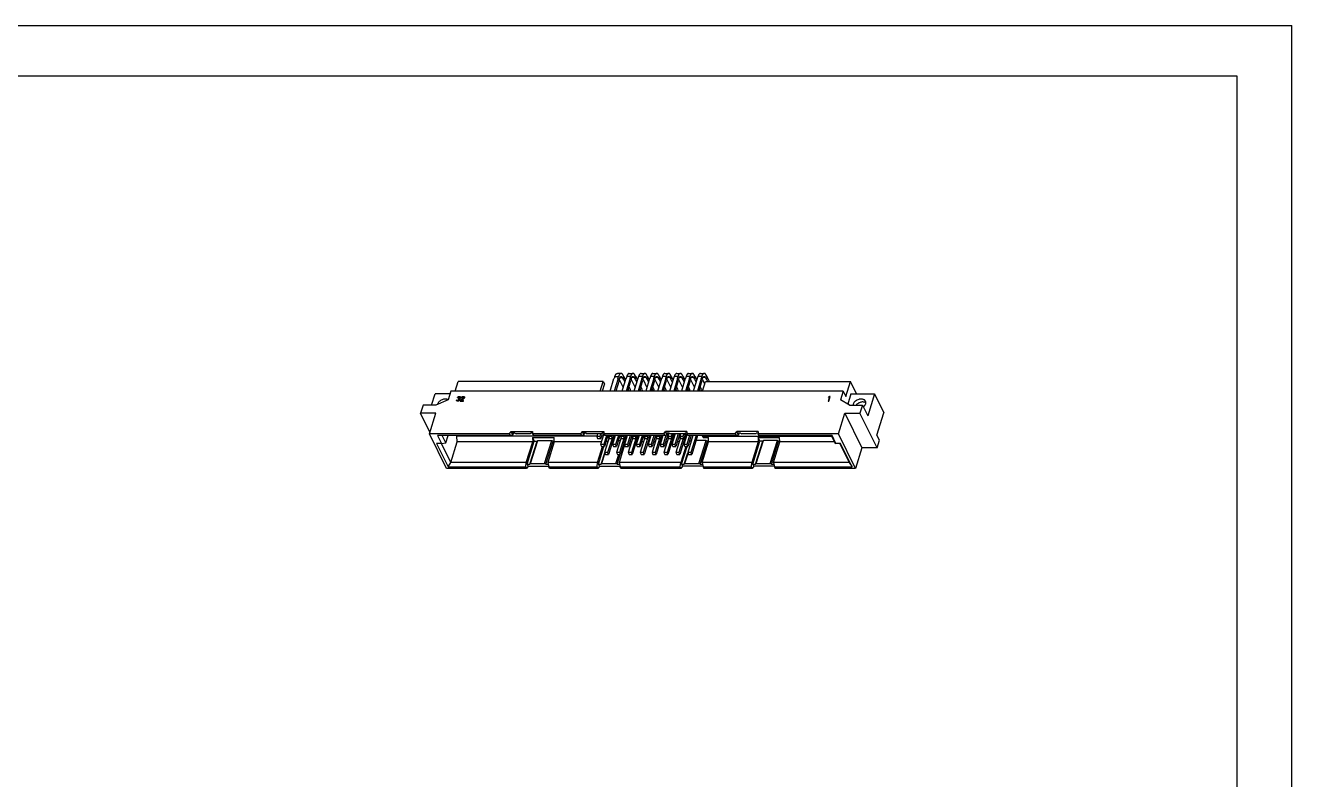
# Model space of a CAD drawing. Extents: x 0 to 420, y 0 to 297.
# Drawn here: x 170.5 to 420, y 148.5 to 297 of the extents above; entities that cross this region are included whole.
import ezdxf

# ---------------------------------------------------------------- set-up
doc = ezdxf.new("R2010")
doc.units = 0
doc.header["$LTSCALE"] = 23.1
doc.layers.get('0').update_dxf_attribs({"linetype": 'CONTINUOUS'})

msp = doc.modelspace()

# ---------------------------------------------------------------- linework, layer by layer
at = {"color": 7, "linetype": 'CONTINUOUS'}
for p, q in [((0, 297), (420, 297)), ((420, 0), (420, 297)), ((17.78, 287.08), (409.21, 287.08)), ((409.21, 287.08), (409.21, 9.23)), ((285.71, 224.97), (286.48, 227.45)), ((286.53, 227.45), (286.48, 227.45)), ((286.66, 227.87), (286.53, 227.45)), ((287.31, 227.45), (286.54, 224.97)), ((286.66, 227.87), (287.39, 227.87)), ((287.49, 227.08), (286.84, 224.97)), ((287.88, 228.48), (287.15, 228.48)), ((287.26, 227.45), (287.39, 227.87)), ((287.31, 227.45), (287.26, 227.45)), ((287.31, 227.45), (287.49, 227.08)), ((287.58, 227.5), (287.46, 227.13)), ((287.52, 227.33), (287.55, 227.33)), ((287.52, 227.3), (288.29, 225.73)), ((287.55, 227.33), (287.53, 227.36)), ((287.64, 227.66), (288.12, 227.66)), ((288.82, 227.45), (288.05, 224.97)), ((288.12, 227.66), (288.29, 227.33)), ((288.43, 227.8), (288.27, 228.13)), ((288.29, 227.33), (288.43, 227.8)), ((288.29, 227.33), (288.34, 227.33)), ((288.34, 227.33), (288.48, 227.8)), ((288.34, 227.33), (288.61, 226.77)), ((288.48, 227.8), (288.43, 227.8)), ((288.75, 227.24), (288.48, 227.8)), ((288.87, 227.45), (288.82, 227.45)), ((289, 227.87), (288.87, 227.45)), ((289.65, 227.45), (288.88, 224.97)), ((289.73, 227.87), (289, 227.87)), ((289.18, 224.97), (289.83, 227.08)), ((289.48, 228.48), (290.22, 228.48)), ((289.73, 227.87), (289.6, 227.45)), ((289.65, 227.45), (289.6, 227.45)), ((289.83, 227.08), (289.65, 227.45)), ((289.8, 227.13), (289.92, 227.5)), ((289.89, 227.33), (289.86, 227.33)), ((289.86, 227.3), (290.63, 225.73)), ((289.87, 227.36), (289.89, 227.33)), ((290.46, 227.66), (289.98, 227.66)), ((291.16, 227.45), (290.39, 224.97)), ((290.46, 227.66), (290.63, 227.33)), ((290.77, 227.8), (290.61, 228.13)), ((290.77, 227.8), (290.63, 227.33)), ((290.67, 227.33), (290.63, 227.33)), ((290.82, 227.8), (290.67, 227.33)), ((290.67, 227.33), (290.95, 226.77)), ((290.82, 227.8), (290.77, 227.8)), ((291.09, 227.24), (290.82, 227.8)), ((291.21, 227.45), (291.16, 227.45)), ((291.34, 227.87), (291.21, 227.45)), ((291.99, 227.45), (291.22, 224.97)), ((292.07, 227.87), (291.34, 227.87)), ((291.52, 224.97), (292.17, 227.08)), ((291.82, 228.48), (292.56, 228.48)), ((292.07, 227.87), (291.94, 227.45)), ((291.99, 227.45), (291.94, 227.45)), ((292.17, 227.08), (291.99, 227.45)), ((292.14, 227.13), (292.26, 227.5)), ((292.23, 227.33), (292.2, 227.33)), ((292.2, 227.3), (292.97, 225.73)), ((292.21, 227.36), (292.23, 227.33)), ((292.8, 227.66), (292.32, 227.66)), ((293.5, 227.45), (292.73, 224.97)), ((292.8, 227.66), (292.97, 227.33)), ((293.11, 227.8), (292.95, 228.13)), ((293.11, 227.8), (292.97, 227.33)), ((293.01, 227.33), (292.97, 227.33)), ((293.16, 227.8), (293.01, 227.33)), ((293.01, 227.33), (293.29, 226.77)), ((293.16, 227.8), (293.11, 227.8)), ((293.43, 227.24), (293.16, 227.8)), ((293.55, 227.45), (293.5, 227.45)), ((293.68, 227.87), (293.55, 227.45)), ((294.33, 227.45), (293.56, 224.97)), ((294.41, 227.87), (293.68, 227.87)), ((293.86, 224.97), (294.51, 227.08)), ((294.16, 228.48), (294.9, 228.48)), ((294.41, 227.87), (294.28, 227.45)), ((294.33, 227.45), (294.28, 227.45)), ((294.51, 227.08), (294.33, 227.45)), ((294.48, 227.13), (294.6, 227.5)), ((294.57, 227.33), (294.54, 227.33)), ((294.54, 227.3), (295.31, 225.73)), ((294.55, 227.36), (294.57, 227.33)), ((295.14, 227.66), (294.66, 227.66)), ((295.84, 227.45), (295.07, 224.97)), ((295.14, 227.66), (295.31, 227.33)), ((295.45, 227.8), (295.29, 228.13)), ((295.45, 227.8), (295.31, 227.33)), ((295.35, 227.33), (295.31, 227.33)), ((295.5, 227.8), (295.35, 227.33)), ((295.35, 227.33), (295.63, 226.77)), ((295.5, 227.8), (295.45, 227.8)), ((295.77, 227.24), (295.5, 227.8)), ((295.88, 227.45), (295.84, 227.45)), ((296.02, 227.87), (295.88, 227.45)), ((296.67, 227.45), (295.9, 224.97)), ((296.75, 227.87), (296.02, 227.87)), ((296.2, 224.97), (296.85, 227.08)), ((296.5, 228.48), (297.24, 228.48)), ((296.75, 227.87), (296.62, 227.45)), ((296.67, 227.45), (296.62, 227.45)), ((296.85, 227.08), (296.67, 227.45)), ((296.82, 227.13), (296.94, 227.5)), ((296.87, 227.3), (297.65, 225.73)), ((296.91, 227.33), (296.88, 227.33)), ((296.89, 227.36), (296.91, 227.33)), ((297.48, 227.66), (297, 227.66)), ((298.18, 227.45), (297.41, 224.97)), ((297.48, 227.66), (297.65, 227.33)), ((297.79, 227.8), (297.63, 228.13)), ((297.79, 227.8), (297.65, 227.33)), ((297.69, 227.33), (297.65, 227.33)), ((297.84, 227.8), (297.69, 227.33)), ((297.69, 227.33), (297.97, 226.77)), ((297.84, 227.8), (297.79, 227.8)), ((298.11, 227.24), (297.84, 227.8)), ((298.22, 227.45), (298.18, 227.45)), ((298.35, 227.87), (298.22, 227.45)), ((299.01, 227.45), (298.24, 224.97)), ((299.09, 227.87), (298.35, 227.87)), ((298.54, 224.97), (299.19, 227.08)), ((298.84, 228.48), (299.58, 228.48)), ((299.09, 227.87), (298.96, 227.45)), ((299.01, 227.45), (298.96, 227.45)), ((299.19, 227.08), (299.01, 227.45)), ((299.16, 227.13), (299.27, 227.5)), ((299.21, 227.3), (299.99, 225.73)), ((299.25, 227.33), (299.22, 227.33)), ((299.23, 227.36), (299.25, 227.33)), ((299.82, 227.66), (299.34, 227.66)), ((300.52, 227.45), (299.75, 224.97)), ((299.82, 227.66), (299.99, 227.33)), ((300.13, 227.8), (299.97, 228.13)), ((300.13, 227.8), (299.99, 227.33)), ((300.03, 227.33), (299.99, 227.33)), ((300.18, 227.8), (300.03, 227.33)), ((300.03, 227.33), (300.31, 226.77)), ((300.18, 227.8), (300.13, 227.8)), ((300.45, 227.24), (300.18, 227.8)), ((300.56, 227.45), (300.52, 227.45)), ((300.69, 227.87), (300.56, 227.45)), ((301.35, 227.45), (300.58, 224.97)), ((301.43, 227.87), (300.69, 227.87)), ((300.88, 224.97), (301.53, 227.08)), ((301.18, 228.48), (301.92, 228.48)), ((301.43, 227.87), (301.3, 227.45)), ((301.35, 227.45), (301.3, 227.45)), ((301.53, 227.08), (301.35, 227.45)), ((301.5, 227.13), (301.61, 227.5)), ((301.55, 227.3), (302.33, 225.73)), ((301.59, 227.33), (301.56, 227.33)), ((301.57, 227.36), (301.59, 227.33)), ((302.16, 227.66), (301.68, 227.66)), ((302.86, 227.45), (302.09, 224.97)), ((302.16, 227.66), (302.33, 227.33)), ((302.47, 227.8), (302.31, 228.13)), ((302.47, 227.8), (302.33, 227.33)), ((302.37, 227.33), (302.33, 227.33)), ((302.52, 227.8), (302.37, 227.33)), ((302.37, 227.33), (302.65, 226.77)), ((302.52, 227.8), (302.47, 227.8)), ((302.79, 227.24), (302.52, 227.8)), ((302.9, 227.45), (302.86, 227.45)), ((303.03, 227.87), (302.9, 227.45)), ((303.69, 227.45), (302.92, 224.97)), ((303.77, 227.87), (303.03, 227.87)), ((303.22, 224.97), (303.87, 227.08)), ((303.52, 228.48), (304.26, 228.48)), ((303.77, 227.87), (303.64, 227.45)), ((303.69, 227.45), (303.64, 227.45)), ((303.87, 227.08), (303.69, 227.45)), ((303.84, 227.13), (303.95, 227.5)), ((303.89, 227.3), (304.34, 226.4)), ((303.93, 227.33), (303.9, 227.33)), ((303.91, 227.36), (303.93, 227.33)), ((304.5, 227.66), (304.02, 227.66)), ((304.5, 227.66), (304.67, 227.33)), ((304.81, 227.8), (304.65, 228.13)), ((304.81, 227.8), (304.67, 227.33)), ((304.71, 227.33), (304.67, 227.33)), ((304.86, 227.8), (304.71, 227.33)), ((304.71, 227.33), (304.93, 226.89)), ((304.86, 227.8), (304.81, 227.8)), ((305.3, 226.89), (304.86, 227.8)), ((254.36, 224.97), (253.83, 223.26)), ((331.63, 224.97), (254.36, 224.97)), ((255.2, 224.97), (255.79, 226.89)), ((284.37, 226.89), (255.79, 226.89)), ((283.78, 224.97), (284.37, 226.89)), ((284.6, 226.42), (284.15, 224.97)), ((284.37, 226.89), (284.6, 226.42)), ((289.3, 225.36), (289.49, 224.97)), ((289.74, 225.23), (289.45, 225.83)), ((289.65, 224.97), (289.74, 225.23)), ((289.75, 224.97), (289.69, 225.09)), ((291.64, 225.36), (291.83, 224.97)), ((292.08, 225.23), (291.79, 225.83)), ((291.99, 224.97), (292.08, 225.23)), ((292.09, 224.97), (292.03, 225.09)), ((293.98, 225.36), (294.17, 224.97)), ((294.42, 225.23), (294.13, 225.83)), ((294.33, 224.97), (294.42, 225.23)), ((294.43, 224.97), (294.37, 225.09)), ((296.32, 225.36), (296.51, 224.97)), ((296.76, 225.23), (296.46, 225.83)), ((296.67, 224.97), (296.76, 225.23)), ((296.77, 224.97), (296.71, 225.09)), ((298.66, 225.36), (298.85, 224.97)), ((299.1, 225.23), (298.8, 225.83)), ((299.01, 224.97), (299.1, 225.23)), ((299.11, 224.97), (299.05, 225.09)), ((301, 225.36), (301.19, 224.97)), ((301.43, 225.23), (301.14, 225.83)), ((301.35, 224.97), (301.43, 225.23)), ((301.45, 224.97), (301.39, 225.09)), ((303.34, 225.36), (303.53, 224.97)), ((303.77, 225.23), (303.48, 225.83)), ((303.69, 224.97), (303.77, 225.23)), ((303.79, 224.97), (303.73, 225.09)), ((303.9, 224.97), (304.49, 226.89)), ((304.49, 226.89), (333.07, 226.89)), ((331.63, 224.97), (331.11, 223.26)), ((331.63, 224.97), (332.15, 223.91)), ((332.15, 223.91), (333.07, 226.89)), ((334.27, 224.44), (333.07, 226.89)), ((248.86, 222.23), (248.37, 220.66)), ((251.39, 222.23), (248.86, 222.23)), ((250.53, 222.23), (251.22, 224.44)), ((254.19, 224.44), (251.22, 224.44)), ((253.83, 223.26), (251.39, 222.23)), ((255.52, 223.15), (255.47, 223.24)), ((255.63, 223.24), (255.47, 223.24)), ((255.67, 223.15), (255.52, 223.15)), ((255.62, 223.71), (255.78, 223.71)), ((255.63, 223.24), (255.64, 223.19)), ((255.64, 223.19), (255.69, 223.1)), ((255.76, 223.13), (255.81, 223.04)), ((255.82, 223.55), (255.78, 223.43)), ((255.78, 223.43), (255.85, 223.43)), ((255.82, 223.55), (255.87, 223.46)), ((255.88, 223.55), (255.82, 223.55)), ((255.87, 223.46), (255.86, 223.43)), ((255.92, 223.46), (255.87, 223.46)), ((255.88, 223.55), (255.92, 223.46)), ((256.02, 223.28), (255.97, 223.37)), ((255.98, 223.28), (256.02, 223.19)), ((256, 223.96), (256.05, 223.86)), ((256.07, 223.49), (256.11, 223.4)), ((256.13, 223.67), (256.08, 223.76)), ((256.09, 223.69), (256.13, 223.59)), ((256.22, 223.13), (256.18, 223.01)), ((256.18, 223.01), (256.81, 223.01)), ((256.22, 223.13), (256.79, 223.59)), ((256.22, 223.13), (256.26, 223.04)), ((256.26, 223.04), (256.25, 223.01)), ((256.84, 223.5), (256.26, 223.04)), ((256.39, 223.69), (256.55, 223.69)), ((256.9, 223.52), (256.43, 223.14)), ((256.43, 223.14), (256.47, 223.05)), ((256.85, 223.14), (256.43, 223.14)), ((256.82, 223.05), (256.47, 223.05)), ((256.78, 223.96), (256.82, 223.86)), ((256.79, 223.59), (256.84, 223.5)), ((256.81, 223.01), (256.85, 223.14)), ((256.9, 223.67), (256.85, 223.77)), ((256.86, 223.69), (256.91, 223.59)), ((328.9, 223.81), (328.65, 223.01)), ((328.65, 223.01), (328.81, 223.01)), ((328.76, 223.85), (328.71, 223.71)), ((328.9, 223.81), (328.71, 223.71)), ((328.94, 223.71), (328.73, 223.01)), ((328.76, 223.85), (328.94, 223.95)), ((328.76, 223.85), (328.8, 223.76)), ((328.99, 223.85), (328.8, 223.76)), ((328.8, 223.76), (328.8, 223.75)), ((328.81, 223.01), (329.1, 223.95)), ((328.9, 223.81), (328.94, 223.71)), ((329.1, 223.95), (328.94, 223.95)), ((328.94, 223.95), (328.99, 223.85)), ((329.07, 223.85), (328.99, 223.85)), ((332.9, 222.23), (331.11, 223.26)), ((333.15, 224.44), (332.53, 222.44)), ((332.9, 222.23), (335.44, 222.23)), ((333.15, 224.44), (337.8, 224.44)), ((335.44, 222.23), (334.95, 220.66)), ((335.44, 222.23), (336.47, 220.13)), ((337.8, 224.44), (336.47, 220.13)), ((337.8, 224.44), (339.63, 220.71)), ((250.21, 216.92), (248.37, 220.66)), ((251.37, 220.66), (248.37, 220.66)), ((250.11, 216.59), (251.37, 220.66)), ((330.7, 216.59), (331.96, 220.66)), ((331.96, 220.66), (334.95, 220.66)), ((331.96, 220.66), (335.31, 213.82)), ((338.31, 213.82), (334.95, 220.66)), ((338.27, 216.32), (339.63, 220.71)), ((253.46, 209.75), (250.11, 216.59)), ((265.91, 216.59), (250.11, 216.59)), ((251.54, 214.69), (253.8, 210.09)), ((252.47, 214.69), (251.54, 214.69)), ((251.7, 216.24), (252.47, 214.69)), ((266.08, 216.24), (251.7, 216.24)), ((252.47, 214.69), (253.35, 214.79)), ((254.32, 210.93), (252.47, 214.69)), ((253.35, 214.79), (252.63, 216.24)), ((253.35, 214.79), (253.8, 216.24)), ((254.32, 210.93), (255.58, 215.01)), ((255.52, 216.13), (255.56, 216.24)), ((255.58, 215.01), (255.52, 216.13)), ((283.09, 216.13), (255.52, 216.13)), ((270.47, 215.01), (255.58, 215.01)), ((265.91, 216.59), (266.21, 217.06)), ((266.08, 216.24), (265.91, 216.59)), ((266.56, 216.34), (266.08, 216.24)), ((266.56, 216.34), (266.21, 217.06)), ((266.21, 217.06), (270.44, 217.06)), ((266.94, 216.68), (266.39, 216.68)), ((266.56, 216.34), (266.66, 216.68)), ((266.94, 216.68), (267.19, 216.56)), ((269.95, 216.56), (267.19, 216.56)), ((269.21, 210.93), (270.47, 215.01)), ((269.38, 210.59), (270.78, 215.13)), ((269.93, 210.59), (271.33, 215.13)), ((269.95, 216.56), (270.07, 216.68)), ((270.05, 210.71), (271.46, 215.26)), ((270.44, 216.68), (270.07, 216.68)), ((270.43, 215.85), (270.47, 215.01)), ((270.43, 215.85), (270.78, 215.13)), ((270.43, 215.85), (274.67, 215.85)), ((270.44, 217.06), (270.44, 216.59)), ((270.44, 216.59), (270.61, 216.24)), ((279.95, 216.59), (270.44, 216.59)), ((280.12, 216.24), (270.61, 216.24)), ((270.78, 215.13), (271.33, 215.13)), ((271.33, 215.13), (271.46, 215.26)), ((271.46, 215.26), (274.22, 215.26)), ((272.82, 210.71), (274.22, 215.26)), ((273.06, 210.59), (274.47, 215.13)), ((274.71, 215.01), (273.45, 210.93)), ((274.22, 215.26), (274.47, 215.13)), ((274.47, 215.13), (274.7, 215.13)), ((274.71, 215.01), (274.67, 215.85)), ((284.01, 215.01), (274.71, 215.01)), ((279.95, 216.59), (280.24, 217.06)), ((280.12, 216.24), (279.95, 216.59)), ((280.59, 216.34), (280.12, 216.24)), ((280.59, 216.34), (280.24, 217.06)), ((280.24, 217.06), (284.48, 217.06)), ((280.98, 216.68), (280.43, 216.68)), ((280.59, 216.34), (280.7, 216.68)), ((280.98, 216.68), (281.22, 216.56)), ((283.99, 216.56), (281.22, 216.56)), ((283.23, 216.56), (283.07, 216.07)), ((283.07, 216.07), (283.26, 215.69)), ((283.68, 216.07), (283.07, 216.07)), ((283.26, 215.69), (283.86, 215.69)), ((283.83, 216.56), (283.68, 216.07)), ((283.86, 215.69), (283.68, 216.07)), ((284.49, 216.57), (283.85, 214.49)), ((284.17, 216.68), (283.86, 215.69)), ((283.99, 216.56), (284.11, 216.68)), ((284.36, 216.13), (284, 216.13)), ((284.48, 216.68), (284.11, 216.68)), ((285, 216.24), (284.46, 214.49)), ((284.48, 217.06), (284.48, 216.59)), ((284.48, 216.59), (284.65, 216.24)), ((296.33, 216.59), (284.48, 216.59)), ((285.53, 215.84), (284.62, 212.91)), ((285.3, 216.24), (284.64, 214.12)), ((296.49, 216.24), (284.65, 216.24)), ((284.95, 215.13), (285.31, 215.13)), ((285.18, 215.85), (285.52, 215.85)), ((286.09, 215.69), (285.23, 212.91)), ((285.38, 216.13), (285.26, 216.13)), ((285.52, 215.85), (285.32, 216.24)), ((285.47, 216.24), (285.41, 216.07)), ((286.56, 216.24), (285.41, 212.54)), ((285.41, 216.07), (285.6, 215.69)), ((286.02, 216.07), (285.41, 216.07)), ((285.6, 215.69), (286.2, 215.69)), ((286.08, 216.24), (286.02, 216.07)), ((286.2, 215.69), (286.02, 216.07)), ((286.73, 216.24), (286.19, 214.49)), ((286.37, 216.24), (286.2, 215.69)), ((286.26, 215.26), (286.43, 215.26)), ((287.34, 216.24), (286.8, 214.49)), ((287.87, 215.84), (286.96, 212.91)), ((287.64, 216.24), (286.98, 214.12)), ((287.33, 215.26), (287.69, 215.26)), ((288.43, 215.69), (287.57, 212.91)), ((287.81, 216.24), (287.75, 216.07)), ((288.9, 216.24), (287.75, 212.54)), ((287.75, 216.07), (287.94, 215.69)), ((288.36, 216.07), (287.75, 216.07)), ((287.94, 215.69), (288.54, 215.69)), ((288.42, 216.24), (288.36, 216.07)), ((288.54, 215.69), (288.36, 216.07)), ((289.07, 216.24), (288.53, 214.49)), ((288.71, 216.24), (288.54, 215.69)), ((288.56, 215.13), (288.73, 215.13)), ((288.74, 215.16), (288.71, 215.64)), ((288.78, 215.85), (288.95, 215.85)), ((289.68, 216.24), (289.14, 214.49)), ((290.21, 215.84), (289.3, 212.91)), ((289.98, 216.24), (289.32, 214.12)), ((289.95, 215.01), (289.59, 215.01)), ((289.85, 215.85), (290.2, 215.85)), ((290.77, 215.69), (289.91, 212.91)), ((290.15, 216.24), (290.09, 216.07)), ((291.24, 216.24), (290.09, 212.54)), ((290.7, 216.07), (290.09, 216.07)), ((290.09, 216.07), (290.28, 215.69)), ((290.28, 215.69), (290.88, 215.69)), ((290.75, 216.24), (290.7, 216.07)), ((290.88, 215.69), (290.7, 216.07)), ((291.03, 215.01), (290.86, 215.01)), ((291.41, 216.24), (290.87, 214.49)), ((291.05, 216.24), (290.88, 215.69)), ((291.12, 215.85), (291.29, 215.85)), ((292.02, 216.24), (291.48, 214.49)), ((292.55, 215.84), (291.64, 212.91)), ((292.32, 216.24), (291.66, 214.12)), ((292.29, 215.01), (291.93, 215.01)), ((292.19, 215.85), (292.54, 215.85)), ((293.11, 215.69), (292.25, 212.91)), ((292.49, 216.24), (292.43, 216.07)), ((293.58, 216.24), (292.43, 212.54)), ((293.04, 216.07), (292.43, 216.07)), ((292.43, 216.07), (292.61, 215.69)), ((292.61, 215.69), (293.22, 215.69)), ((293.09, 216.24), (293.04, 216.07)), ((293.22, 215.69), (293.04, 216.07)), ((293.37, 215.01), (293.2, 215.01)), ((293.75, 216.24), (293.21, 214.49)), ((293.39, 216.24), (293.22, 215.69)), ((293.46, 215.85), (293.63, 215.85)), ((294.36, 216.24), (293.81, 214.49)), ((294.89, 215.84), (293.98, 212.91)), ((294.66, 216.24), (294, 214.12)), ((294.63, 215.01), (294.27, 215.01)), ((294.53, 215.85), (294.88, 215.85)), ((295.45, 215.69), (294.59, 212.91)), ((294.83, 216.24), (294.77, 216.07)), ((295.92, 216.24), (294.77, 212.54)), ((295.38, 216.07), (294.77, 216.07)), ((294.77, 216.07), (294.95, 215.69)), ((294.95, 215.69), (295.56, 215.69)), ((295.43, 216.24), (295.38, 216.07)), ((295.56, 215.69), (295.38, 216.07)), ((295.71, 215.01), (295.54, 215.01)), ((296.09, 216.24), (295.55, 214.49)), ((295.73, 216.24), (295.56, 215.69)), ((295.8, 215.85), (295.97, 215.85)), ((296.71, 216.29), (296.15, 214.49)), ((297.22, 215.84), (296.32, 212.91)), ((296.33, 216.59), (296.62, 217.06)), ((296.33, 216.59), (296.49, 216.24)), ((297.13, 216.68), (296.34, 214.12)), ((296.97, 216.34), (296.49, 216.24)), ((296.97, 215.01), (296.61, 215.01)), ((300.86, 217.06), (296.62, 217.06)), ((296.97, 216.34), (296.62, 217.06)), ((297.35, 216.68), (296.8, 216.68)), ((296.87, 215.85), (297.22, 215.85)), ((297.79, 215.69), (296.93, 212.91)), ((297.08, 216.68), (296.97, 216.34)), ((297.3, 216.68), (297.11, 216.07)), ((298.31, 216.41), (297.11, 212.54)), ((297.72, 216.07), (297.11, 216.07)), ((297.11, 216.07), (297.29, 215.69)), ((297.29, 215.69), (297.9, 215.69)), ((297.35, 216.68), (297.6, 216.56)), ((300.36, 216.56), (297.6, 216.56)), ((297.87, 216.56), (297.72, 216.07)), ((297.9, 215.69), (297.72, 216.07)), ((298.05, 215.01), (297.87, 215.01)), ((298.53, 216.56), (297.89, 214.49)), ((298.17, 216.56), (297.9, 215.69)), ((298.14, 215.85), (298.31, 215.85)), ((298.31, 216.41), (298.24, 216.56)), ((299.13, 216.56), (298.49, 214.49)), ((299.56, 215.84), (298.66, 212.91)), ((299.43, 216.56), (298.68, 214.12)), ((299.31, 215.01), (298.95, 215.01)), ((299.21, 215.85), (299.56, 215.85)), ((300.13, 215.69), (299.27, 212.91)), ((299.6, 216.56), (299.45, 216.07)), ((300.65, 216.41), (299.45, 212.54)), ((300.06, 216.07), (299.45, 216.07)), ((299.45, 216.07), (299.63, 215.69)), ((299.63, 215.69), (300.24, 215.69)), ((300.21, 216.56), (300.06, 216.07)), ((300.24, 215.69), (300.06, 216.07)), ((300.38, 215.01), (300.21, 215.01)), ((300.87, 216.57), (300.23, 214.49)), ((300.55, 216.68), (300.24, 215.69)), ((300.36, 216.56), (300.49, 216.68)), ((300.47, 215.85), (300.65, 215.85)), ((300.86, 216.68), (300.49, 216.68)), ((300.65, 216.41), (300.54, 216.65)), ((301.38, 216.24), (300.83, 214.49)), ((300.86, 217.06), (300.86, 216.59)), ((310.36, 216.59), (300.86, 216.59)), ((301.03, 216.24), (300.86, 216.59)), ((302.03, 216.24), (301, 212.91)), ((301.67, 216.24), (301.02, 214.12)), ((310.53, 216.24), (301.03, 216.24)), ((301.69, 215.13), (301.33, 215.13)), ((302.64, 216.24), (301.61, 212.91)), ((302.94, 216.24), (301.79, 212.54)), ((304.63, 215.26), (302.63, 215.26)), ((303.23, 210.71), (304.63, 215.26)), ((303.48, 210.59), (304.88, 215.13)), ((304.03, 215.85), (303.84, 216.24)), ((303.86, 210.93), (305.12, 215.01)), ((304.05, 216.24), (304.02, 216.13)), ((304.02, 216.13), (329.32, 216.13)), ((304.03, 215.85), (304.02, 216.13)), ((304.03, 215.85), (305.08, 215.85)), ((304.63, 215.26), (304.88, 215.13)), ((305.11, 215.13), (304.88, 215.13)), ((305.12, 215.01), (305.08, 215.85)), ((314.92, 215.01), (305.12, 215.01)), ((310.36, 216.59), (310.66, 217.06)), ((310.36, 216.59), (310.53, 216.24)), ((311.01, 216.34), (310.53, 216.24)), ((314.89, 217.06), (310.66, 217.06)), ((311.01, 216.34), (310.66, 217.06)), ((311.39, 216.68), (310.84, 216.68)), ((311.11, 216.68), (311.01, 216.34)), ((311.39, 216.68), (311.64, 216.56)), ((314.4, 216.56), (311.64, 216.56)), ((314.92, 215.01), (313.66, 210.93)), ((313.83, 210.59), (315.23, 215.13)), ((314.38, 210.59), (315.78, 215.13)), ((314.4, 216.56), (314.52, 216.68)), ((314.5, 210.71), (315.91, 215.26)), ((314.89, 216.68), (314.52, 216.68)), ((314.88, 215.85), (319.12, 215.85)), ((315.23, 215.13), (314.88, 215.85)), ((314.88, 215.85), (314.92, 215.01)), ((314.89, 217.06), (314.9, 216.59)), ((330.7, 216.59), (314.9, 216.59)), ((315.06, 216.24), (314.9, 216.59)), ((329.44, 216.24), (315.06, 216.24)), ((315.78, 215.13), (315.23, 215.13)), ((315.78, 215.13), (315.91, 215.26)), ((318.67, 215.26), (315.91, 215.26)), ((317.27, 210.71), (318.67, 215.26)), ((317.51, 210.59), (318.92, 215.13)), ((317.9, 210.93), (319.16, 215.01)), ((318.67, 215.26), (318.92, 215.13)), ((319.15, 215.13), (318.92, 215.13)), ((319.16, 215.01), (319.12, 215.85)), ((329.87, 215.01), (319.16, 215.01)), ((329.26, 216.24), (329.98, 214.79)), ((330.2, 214.69), (329.44, 216.24)), ((329.98, 214.79), (330.2, 214.69)), ((331.12, 214.69), (330.2, 214.69)), ((334.06, 209.75), (330.7, 216.59)), ((330.95, 214.69), (332.79, 210.93)), ((333.38, 210.09), (331.12, 214.69)), ((338.77, 215.31), (338.27, 216.32)), ((338.31, 213.82), (338.77, 215.31)), ((283.25, 210.93), (284.23, 214.12)), ((283.41, 210.59), (284.5, 214.12)), ((283.85, 214.49), (284.03, 214.12)), ((284.46, 214.49), (283.85, 214.49)), ((283.97, 210.59), (284.66, 212.83)), ((284.03, 214.12), (284.64, 214.12)), ((284.09, 210.71), (284.71, 212.73)), ((284.64, 214.12), (284.46, 214.49)), ((284.62, 212.91), (284.81, 212.54)), ((285.23, 212.91), (284.62, 212.91)), ((284.81, 212.54), (285.41, 212.54)), ((285.41, 212.54), (285.23, 212.91)), ((286.19, 214.49), (286.37, 214.12)), ((286.8, 214.49), (286.19, 214.49)), ((286.37, 214.12), (286.98, 214.12)), ((286.98, 214.12), (286.8, 214.49)), ((286.85, 210.71), (287.42, 212.54)), ((286.96, 212.91), (287.15, 212.54)), ((287.57, 212.91), (286.96, 212.91)), ((287.1, 210.59), (287.7, 212.54)), ((287.15, 212.54), (287.75, 212.54)), ((288.56, 214.42), (287.48, 210.93)), ((287.75, 212.54), (287.57, 212.91)), ((288.53, 214.49), (288.71, 214.12)), ((289.14, 214.49), (288.53, 214.49)), ((288.71, 214.12), (289.32, 214.12)), ((289.32, 214.12), (289.14, 214.49)), ((289.91, 212.91), (289.3, 212.91)), ((289.3, 212.91), (289.49, 212.54)), ((289.49, 212.54), (290.09, 212.54)), ((290.09, 212.54), (289.91, 212.91)), ((291.48, 214.49), (290.87, 214.49)), ((290.87, 214.49), (291.05, 214.12)), ((291.05, 214.12), (291.66, 214.12)), ((291.66, 214.12), (291.48, 214.49)), ((292.25, 212.91), (291.64, 212.91)), ((291.64, 212.91), (291.82, 212.54)), ((291.82, 212.54), (292.43, 212.54)), ((292.43, 212.54), (292.25, 212.91)), ((293.81, 214.49), (293.21, 214.49)), ((293.21, 214.49), (293.39, 214.12)), ((293.39, 214.12), (294, 214.12)), ((294, 214.12), (293.81, 214.49)), ((294.59, 212.91), (293.98, 212.91)), ((293.98, 212.91), (294.16, 212.54)), ((294.16, 212.54), (294.77, 212.54)), ((294.77, 212.54), (294.59, 212.91)), ((296.15, 214.49), (295.55, 214.49)), ((295.55, 214.49), (295.73, 214.12)), ((295.73, 214.12), (296.34, 214.12)), ((296.34, 214.12), (296.15, 214.49)), ((296.93, 212.91), (296.32, 212.91)), ((296.32, 212.91), (296.5, 212.54)), ((296.5, 212.54), (297.11, 212.54)), ((297.11, 212.54), (296.93, 212.91)), ((298.49, 214.49), (297.89, 214.49)), ((297.89, 214.49), (298.07, 214.12)), ((298.07, 214.12), (298.68, 214.12)), ((298.68, 214.12), (298.49, 214.49)), ((299.27, 212.91), (298.66, 212.91)), ((298.66, 212.91), (298.84, 212.54)), ((298.84, 212.54), (299.45, 212.54)), ((299.45, 212.54), (299.27, 212.91)), ((300.61, 214.12), (299.62, 210.93)), ((299.79, 210.59), (300.88, 214.12)), ((300.83, 214.49), (300.23, 214.49)), ((300.23, 214.49), (300.41, 214.12)), ((300.34, 210.59), (301.04, 212.83)), ((300.41, 214.12), (301.02, 214.12)), ((300.47, 210.71), (301.09, 212.73)), ((301.02, 214.12), (300.83, 214.49)), ((301.61, 212.91), (301, 212.91)), ((301, 212.91), (301.18, 212.54)), ((301.18, 212.54), (301.79, 212.54)), ((301.79, 212.54), (301.61, 212.91)), ((335.31, 213.82), (334.06, 209.75)), ((338.31, 213.82), (335.31, 213.82)), ((269.27, 209.75), (253.46, 209.75)), ((253.8, 210.09), (254.32, 210.93)), ((253.8, 210.09), (269.1, 210.09)), ((269.21, 210.93), (254.32, 210.93)), ((269.1, 210.09), (269.21, 210.93)), ((269.1, 210.09), (269.27, 209.75)), ((269.21, 210.93), (269.56, 210.22)), ((269.56, 210.22), (269.27, 209.75)), ((269.38, 210.59), (269.93, 210.59)), ((269.56, 210.22), (273.6, 210.22)), ((270.05, 210.71), (269.93, 210.59)), ((270.05, 210.71), (272.82, 210.71)), ((273.06, 210.59), (272.82, 210.71)), ((273.06, 210.59), (273.52, 210.59)), ((273.45, 210.93), (273.63, 210.09)), ((283.25, 210.93), (273.45, 210.93)), ((273.8, 209.75), (273.63, 210.09)), ((273.63, 210.09), (283.14, 210.09)), ((283.3, 209.75), (273.8, 209.75)), ((283.14, 210.09), (283.25, 210.93)), ((283.14, 210.09), (283.3, 209.75)), ((283.25, 210.93), (283.6, 210.22)), ((283.6, 210.22), (283.3, 209.75)), ((283.41, 210.59), (283.97, 210.59)), ((283.6, 210.22), (287.64, 210.22)), ((284.09, 210.71), (283.97, 210.59)), ((284.09, 210.71), (286.85, 210.71)), ((287.1, 210.59), (286.85, 210.71)), ((287.1, 210.59), (287.56, 210.59)), ((299.62, 210.93), (287.48, 210.93)), ((287.48, 210.93), (287.67, 210.09)), ((287.67, 210.09), (299.51, 210.09)), ((287.84, 209.75), (287.67, 210.09)), ((299.68, 209.75), (287.84, 209.75)), ((299.51, 210.09), (299.62, 210.93)), ((299.68, 209.75), (299.51, 210.09)), ((299.62, 210.93), (299.97, 210.22)), ((299.97, 210.22), (299.68, 209.75)), ((299.79, 210.59), (300.34, 210.59)), ((304.02, 210.22), (299.97, 210.22)), ((300.47, 210.71), (300.34, 210.59)), ((300.47, 210.71), (303.23, 210.71)), ((303.48, 210.59), (303.23, 210.71)), ((303.48, 210.59), (303.94, 210.59)), ((313.66, 210.93), (303.86, 210.93)), ((303.86, 210.93), (304.05, 210.09)), ((304.05, 210.09), (313.55, 210.09)), ((304.05, 210.09), (304.21, 209.75)), ((313.72, 209.75), (304.21, 209.75)), ((313.55, 210.09), (313.66, 210.93)), ((313.72, 209.75), (313.55, 210.09)), ((313.66, 210.93), (314.01, 210.22)), ((314.01, 210.22), (313.72, 209.75)), ((313.83, 210.59), (314.38, 210.59)), ((318.05, 210.22), (314.01, 210.22)), ((314.5, 210.71), (314.38, 210.59)), ((314.5, 210.71), (317.27, 210.71)), ((317.51, 210.59), (317.27, 210.71)), ((317.51, 210.59), (317.97, 210.59)), ((332.79, 210.93), (317.9, 210.93)), ((317.9, 210.93), (318.08, 210.09)), ((318.08, 210.09), (333.38, 210.09)), ((318.08, 210.09), (318.25, 209.75)), ((334.06, 209.75), (318.25, 209.75)), ((332.79, 210.93), (333.38, 210.09))]:
    msp.add_line(p, q, dxfattribs=at)
msp.add_arc((252.67, 222.2), 0.922, 162.7763, 168.5709, dxfattribs=at)
for points, knots in [([(286.66, 227.87), (286.67, 227.92), (286.7, 228), (286.75, 228.12), (286.81, 228.23), (286.87, 228.32), (286.93, 228.39), (287, 228.44), (287.07, 228.47), (287.12, 228.48), (287.15, 228.48)], [0, 0, 0, 0, 0.172727, 0.331911, 0.476383, 0.605858, 0.72078, 0.822579, 0.91415, 1, 1, 1, 1]), ([(287.88, 228.48), (287.86, 228.48), (287.81, 228.47), (287.74, 228.44), (287.67, 228.39), (287.61, 228.32), (287.55, 228.23), (287.49, 228.12), (287.44, 228), (287.41, 227.92), (287.39, 227.87)], [0, 0, 0, 0, 0.08585, 0.177421, 0.27922, 0.394142, 0.523617, 0.668089, 0.827273, 1, 1, 1, 1]), ([(287.58, 227.5), (287.59, 227.55), (287.62, 227.63), (287.67, 227.72), (287.71, 227.78), (287.75, 227.82), (287.79, 227.85), (287.84, 227.87), (287.87, 227.88), (287.88, 227.88)], [0, 0, 0, 0, 0.331752, 0.476258, 0.605764, 0.720713, 0.822537, 0.914129, 1, 1, 1, 1]), ([(288.27, 228.13), (288.24, 228.18), (288.19, 228.27), (288.11, 228.37), (288.04, 228.43), (287.99, 228.46), (287.94, 228.47), (287.9, 228.48), (287.88, 228.48)], [0, 0, 0, 0, 0.315361, 0.581074, 0.697105, 0.803848, 0.903757, 1, 1, 1, 1]), ([(287.88, 227.88), (287.89, 227.88), (287.92, 227.88), (287.95, 227.86), (287.98, 227.85), (288.02, 227.81), (288.08, 227.75), (288.11, 227.69), (288.12, 227.66)], [0, 0, 0, 0, 0.096243, 0.196152, 0.302895, 0.418926, 0.684639, 1, 1, 1, 1]), ([(289.48, 228.48), (289.46, 228.48), (289.41, 228.47), (289.34, 228.44), (289.27, 228.39), (289.21, 228.32), (289.15, 228.23), (289.09, 228.12), (289.04, 228), (289.01, 227.92), (289, 227.87)], [0, 0, 0, 0, 0.085851, 0.177422, 0.279223, 0.394139, 0.523633, 0.668108, 0.827199, 1, 1, 1, 1]), ([(290.22, 228.48), (290.2, 228.48), (290.15, 228.47), (290.08, 228.44), (290.01, 228.39), (289.95, 228.32), (289.89, 228.23), (289.83, 228.12), (289.78, 228), (289.75, 227.92), (289.73, 227.87)], [0, 0, 0, 0, 0.085851, 0.177422, 0.279225, 0.394142, 0.523636, 0.668111, 0.827201, 1, 1, 1, 1]), ([(289.92, 227.5), (289.93, 227.55), (289.96, 227.63), (290.01, 227.72), (290.05, 227.78), (290.09, 227.82), (290.13, 227.85), (290.18, 227.87), (290.21, 227.88), (290.22, 227.88)], [0, 0, 0, 0, 0.331731, 0.476239, 0.605765, 0.720709, 0.822536, 0.914128, 1, 1, 1, 1]), ([(290.61, 228.13), (290.58, 228.18), (290.54, 228.25), (290.48, 228.34), (290.43, 228.39), (290.38, 228.43), (290.33, 228.46), (290.27, 228.47), (290.24, 228.48), (290.22, 228.48)], [0, 0, 0, 0, 0.315265, 0.454252, 0.581237, 0.697235, 0.803937, 0.903796, 1, 1, 1, 1]), ([(290.22, 227.88), (290.23, 227.88), (290.26, 227.88), (290.29, 227.86), (290.32, 227.85), (290.36, 227.81), (290.42, 227.75), (290.45, 227.69), (290.46, 227.66)], [0, 0, 0, 0, 0.096244, 0.196145, 0.302891, 0.418938, 0.684602, 1, 1, 1, 1]), ([(291.82, 228.48), (291.8, 228.48), (291.75, 228.47), (291.68, 228.44), (291.61, 228.39), (291.55, 228.32), (291.49, 228.23), (291.43, 228.12), (291.38, 228), (291.35, 227.92), (291.34, 227.87)], [0, 0, 0, 0, 0.085851, 0.177422, 0.279223, 0.394139, 0.523633, 0.668108, 0.827199, 1, 1, 1, 1]), ([(292.56, 228.48), (292.54, 228.48), (292.49, 228.47), (292.42, 228.44), (292.35, 228.39), (292.29, 228.32), (292.23, 228.23), (292.17, 228.12), (292.12, 228), (292.09, 227.92), (292.07, 227.87)], [0, 0, 0, 0, 0.085851, 0.177422, 0.279225, 0.394142, 0.523636, 0.668111, 0.827201, 1, 1, 1, 1]), ([(292.26, 227.5), (292.27, 227.55), (292.3, 227.63), (292.35, 227.72), (292.39, 227.78), (292.43, 227.82), (292.47, 227.85), (292.52, 227.87), (292.55, 227.88), (292.56, 227.88)], [0, 0, 0, 0, 0.331731, 0.476239, 0.605765, 0.720709, 0.822536, 0.914128, 1, 1, 1, 1]), ([(292.95, 228.13), (292.92, 228.18), (292.88, 228.25), (292.82, 228.34), (292.77, 228.39), (292.72, 228.43), (292.67, 228.46), (292.61, 228.47), (292.58, 228.48), (292.56, 228.48)], [0, 0, 0, 0, 0.315265, 0.454252, 0.581237, 0.697235, 0.803937, 0.903796, 1, 1, 1, 1]), ([(292.56, 227.88), (292.57, 227.88), (292.59, 227.88), (292.63, 227.86), (292.66, 227.85), (292.7, 227.81), (292.75, 227.75), (292.79, 227.69), (292.8, 227.66)], [0, 0, 0, 0, 0.096244, 0.196145, 0.302891, 0.418938, 0.684602, 1, 1, 1, 1]), ([(294.16, 228.48), (294.14, 228.48), (294.09, 228.47), (294.02, 228.44), (293.95, 228.39), (293.89, 228.32), (293.83, 228.23), (293.77, 228.12), (293.72, 228), (293.69, 227.92), (293.68, 227.87)], [0, 0, 0, 0, 0.085851, 0.177422, 0.279223, 0.394139, 0.523633, 0.668108, 0.827199, 1, 1, 1, 1]), ([(294.9, 228.48), (294.88, 228.48), (294.83, 228.47), (294.76, 228.44), (294.69, 228.39), (294.63, 228.32), (294.56, 228.23), (294.51, 228.12), (294.46, 228), (294.43, 227.92), (294.41, 227.87)], [0, 0, 0, 0, 0.085851, 0.177422, 0.279225, 0.394142, 0.523636, 0.668111, 0.827201, 1, 1, 1, 1]), ([(294.6, 227.5), (294.61, 227.55), (294.64, 227.63), (294.69, 227.72), (294.73, 227.78), (294.77, 227.82), (294.81, 227.85), (294.86, 227.87), (294.89, 227.88), (294.9, 227.88)], [0, 0, 0, 0, 0.331731, 0.476239, 0.605765, 0.720709, 0.822536, 0.914128, 1, 1, 1, 1]), ([(295.29, 228.13), (295.26, 228.18), (295.22, 228.25), (295.16, 228.34), (295.11, 228.39), (295.06, 228.43), (295.01, 228.46), (294.95, 228.47), (294.92, 228.48), (294.9, 228.48)], [0, 0, 0, 0, 0.315265, 0.454252, 0.581237, 0.697235, 0.803937, 0.903796, 1, 1, 1, 1]), ([(294.9, 227.88), (294.91, 227.88), (294.93, 227.88), (294.97, 227.86), (295, 227.85), (295.04, 227.81), (295.09, 227.75), (295.13, 227.69), (295.14, 227.66)], [0, 0, 0, 0, 0.096244, 0.196145, 0.302891, 0.418938, 0.684602, 1, 1, 1, 1]), ([(296.5, 228.48), (296.48, 228.48), (296.43, 228.47), (296.36, 228.44), (296.29, 228.39), (296.23, 228.32), (296.17, 228.23), (296.11, 228.12), (296.06, 228), (296.03, 227.92), (296.02, 227.87)], [0, 0, 0, 0, 0.085851, 0.177422, 0.279223, 0.394139, 0.523633, 0.668108, 0.827199, 1, 1, 1, 1]), ([(297.24, 228.48), (297.22, 228.48), (297.17, 228.47), (297.1, 228.44), (297.03, 228.39), (296.96, 228.32), (296.9, 228.23), (296.85, 228.12), (296.8, 228), (296.77, 227.92), (296.75, 227.87)], [0, 0, 0, 0, 0.085851, 0.177422, 0.279225, 0.394142, 0.523636, 0.668111, 0.827201, 1, 1, 1, 1]), ([(296.94, 227.5), (296.95, 227.55), (296.98, 227.63), (297.03, 227.72), (297.07, 227.78), (297.11, 227.82), (297.15, 227.85), (297.19, 227.87), (297.23, 227.88), (297.24, 227.88)], [0, 0, 0, 0, 0.331731, 0.476239, 0.605765, 0.720709, 0.822536, 0.914128, 1, 1, 1, 1]), ([(297.63, 228.13), (297.6, 228.18), (297.56, 228.25), (297.5, 228.34), (297.45, 228.39), (297.4, 228.43), (297.35, 228.46), (297.29, 228.47), (297.26, 228.48), (297.24, 228.48)], [0, 0, 0, 0, 0.315265, 0.454252, 0.581237, 0.697235, 0.803937, 0.903796, 1, 1, 1, 1]), ([(297.24, 227.88), (297.25, 227.88), (297.27, 227.88), (297.31, 227.86), (297.34, 227.85), (297.38, 227.81), (297.43, 227.75), (297.47, 227.69), (297.48, 227.66)], [0, 0, 0, 0, 0.096244, 0.196145, 0.302891, 0.418938, 0.684602, 1, 1, 1, 1]), ([(298.84, 228.48), (298.82, 228.48), (298.77, 228.47), (298.7, 228.44), (298.63, 228.39), (298.57, 228.32), (298.51, 228.23), (298.45, 228.12), (298.4, 228), (298.37, 227.92), (298.35, 227.87)], [0, 0, 0, 0, 0.085851, 0.177422, 0.279223, 0.394139, 0.523633, 0.668108, 0.827199, 1, 1, 1, 1]), ([(299.58, 228.48), (299.56, 228.48), (299.51, 228.47), (299.44, 228.44), (299.37, 228.39), (299.3, 228.32), (299.24, 228.23), (299.19, 228.12), (299.14, 228), (299.11, 227.92), (299.09, 227.87)], [0, 0, 0, 0, 0.085851, 0.177422, 0.279225, 0.394142, 0.523636, 0.668111, 0.827201, 1, 1, 1, 1]), ([(299.27, 227.5), (299.29, 227.55), (299.32, 227.63), (299.37, 227.72), (299.41, 227.78), (299.45, 227.82), (299.49, 227.85), (299.53, 227.87), (299.56, 227.88), (299.58, 227.88)], [0, 0, 0, 0, 0.331731, 0.476239, 0.605765, 0.720709, 0.822536, 0.914128, 1, 1, 1, 1]), ([(299.97, 228.13), (299.94, 228.18), (299.9, 228.25), (299.84, 228.34), (299.79, 228.39), (299.74, 228.43), (299.69, 228.46), (299.63, 228.47), (299.6, 228.48), (299.58, 228.48)], [0, 0, 0, 0, 0.315265, 0.454252, 0.581237, 0.697235, 0.803937, 0.903796, 1, 1, 1, 1]), ([(299.58, 227.88), (299.59, 227.88), (299.61, 227.88), (299.65, 227.86), (299.68, 227.85), (299.72, 227.81), (299.77, 227.75), (299.81, 227.69), (299.82, 227.66)], [0, 0, 0, 0, 0.096244, 0.196145, 0.302891, 0.418938, 0.684602, 1, 1, 1, 1]), ([(301.18, 228.48), (301.16, 228.48), (301.11, 228.47), (301.04, 228.44), (300.97, 228.39), (300.91, 228.32), (300.85, 228.23), (300.79, 228.12), (300.74, 228), (300.71, 227.92), (300.69, 227.87)], [0, 0, 0, 0, 0.085851, 0.177422, 0.279223, 0.394139, 0.523633, 0.668108, 0.827199, 1, 1, 1, 1]), ([(301.92, 228.48), (301.9, 228.48), (301.85, 228.47), (301.78, 228.44), (301.71, 228.39), (301.64, 228.32), (301.58, 228.23), (301.53, 228.12), (301.47, 228), (301.45, 227.92), (301.43, 227.87)], [0, 0, 0, 0, 0.085851, 0.177422, 0.279225, 0.394142, 0.523636, 0.668111, 0.827201, 1, 1, 1, 1]), ([(301.61, 227.5), (301.63, 227.55), (301.66, 227.63), (301.71, 227.72), (301.75, 227.78), (301.79, 227.82), (301.83, 227.85), (301.87, 227.87), (301.9, 227.88), (301.92, 227.88)], [0, 0, 0, 0, 0.331731, 0.476239, 0.605765, 0.720709, 0.822536, 0.914128, 1, 1, 1, 1]), ([(302.31, 228.13), (302.28, 228.18), (302.24, 228.25), (302.18, 228.34), (302.13, 228.39), (302.08, 228.43), (302.03, 228.46), (301.97, 228.47), (301.94, 228.48), (301.92, 228.48)], [0, 0, 0, 0, 0.315265, 0.454252, 0.581237, 0.697235, 0.803937, 0.903796, 1, 1, 1, 1]), ([(301.92, 227.88), (301.93, 227.88), (301.95, 227.88), (301.99, 227.86), (302.02, 227.85), (302.06, 227.81), (302.11, 227.75), (302.15, 227.69), (302.16, 227.66)], [0, 0, 0, 0, 0.096244, 0.196145, 0.302891, 0.418938, 0.684602, 1, 1, 1, 1]), ([(303.52, 228.48), (303.5, 228.48), (303.45, 228.47), (303.38, 228.44), (303.31, 228.39), (303.25, 228.32), (303.19, 228.23), (303.13, 228.12), (303.08, 228), (303.05, 227.92), (303.03, 227.87)], [0, 0, 0, 0, 0.085851, 0.177422, 0.279223, 0.394139, 0.523633, 0.668108, 0.827199, 1, 1, 1, 1]), ([(304.26, 228.48), (304.24, 228.48), (304.19, 228.47), (304.12, 228.44), (304.05, 228.39), (303.98, 228.32), (303.92, 228.23), (303.87, 228.12), (303.81, 228), (303.78, 227.92), (303.77, 227.87)], [0, 0, 0, 0, 0.085851, 0.177422, 0.279225, 0.394142, 0.523636, 0.668111, 0.827201, 1, 1, 1, 1]), ([(303.95, 227.5), (303.97, 227.55), (304, 227.63), (304.05, 227.72), (304.09, 227.78), (304.13, 227.82), (304.17, 227.85), (304.21, 227.87), (304.24, 227.88), (304.26, 227.88)], [0, 0, 0, 0, 0.331731, 0.476239, 0.605765, 0.720709, 0.822536, 0.914128, 1, 1, 1, 1]), ([(304.65, 228.13), (304.62, 228.18), (304.58, 228.25), (304.51, 228.34), (304.47, 228.39), (304.42, 228.43), (304.36, 228.46), (304.31, 228.47), (304.28, 228.48), (304.26, 228.48)], [0, 0, 0, 0, 0.315265, 0.454252, 0.581237, 0.697235, 0.803937, 0.903796, 1, 1, 1, 1]), ([(304.26, 227.88), (304.27, 227.88), (304.29, 227.88), (304.32, 227.86), (304.36, 227.85), (304.4, 227.81), (304.45, 227.75), (304.48, 227.69), (304.5, 227.66)], [0, 0, 0, 0, 0.096244, 0.196145, 0.302891, 0.418938, 0.684602, 1, 1, 1, 1]), ([(251.79, 222.48), (251.82, 222.57), (251.9, 222.75), (252.1, 223), (252.36, 223.21), (252.66, 223.36), (252.98, 223.46), (253.3, 223.49), (253.55, 223.45), (253.73, 223.39), (253.82, 223.34), (253.85, 223.32)], [0, 0, 0, 0, 0.116141, 0.2418, 0.374368, 0.509862, 0.643716, 0.771673, 0.890658, 0.946519, 1, 1, 1, 1]), ([(255.49, 223.11), (255.48, 223.13), (255.47, 223.16), (255.47, 223.21), (255.47, 223.23), (255.47, 223.24)], [0, 0, 0, 0, 0.488119, 0.740784, 1, 1, 1, 1]), ([(255.71, 223), (255.7, 223), (255.69, 223), (255.67, 223), (255.66, 223), (255.64, 223.01), (255.62, 223.01), (255.61, 223.02), (255.59, 223.02), (255.58, 223.03), (255.56, 223.04), (255.54, 223.05), (255.52, 223.06), (255.5, 223.09), (255.49, 223.1), (255.49, 223.11)], [0, 0, 0, 0, 0.071082, 0.141192, 0.210034, 0.277618, 0.343716, 0.408478, 0.472093, 0.53453, 0.595631, 0.655598, 0.77322, 0.887548, 1, 1, 1, 1]), ([(255.52, 223.15), (255.52, 223.14), (255.52, 223.13), (255.51, 223.1), (255.52, 223.08), (255.52, 223.07)], [0, 0, 0, 0, 0.255813, 0.508104, 1, 1, 1, 1]), ([(255.62, 223.71), (255.63, 223.72), (255.63, 223.73), (255.65, 223.76), (255.66, 223.78), (255.68, 223.8), (255.7, 223.82), (255.72, 223.84), (255.75, 223.86), (255.77, 223.88), (255.8, 223.9), (255.83, 223.91), (255.86, 223.93), (255.88, 223.94), (255.91, 223.95), (255.94, 223.95), (255.97, 223.96), (255.99, 223.96), (256, 223.96)], [0, 0, 0, 0, 0.055912, 0.113356, 0.172549, 0.233274, 0.295404, 0.3586, 0.422705, 0.487385, 0.552534, 0.617932, 0.683357, 0.748522, 0.813022, 0.876658, 0.939, 1, 1, 1, 1]), ([(255.64, 223.19), (255.65, 223.19), (255.65, 223.18), (255.66, 223.17), (255.67, 223.16), (255.69, 223.15), (255.7, 223.14), (255.73, 223.14), (255.75, 223.13), (255.76, 223.13)], [0, 0, 0, 0, 0.112026, 0.2249, 0.340382, 0.460942, 0.5879, 0.721058, 1, 1, 1, 1]), ([(255.81, 223.04), (255.79, 223.04), (255.77, 223.04), (255.75, 223.05), (255.73, 223.05), (255.72, 223.06), (255.71, 223.07), (255.7, 223.09), (255.69, 223.1), (255.69, 223.1)], [0, 0, 0, 0, 0.278942, 0.4121, 0.539058, 0.659618, 0.7751, 0.887974, 1, 1, 1, 1]), ([(256.14, 223.29), (256.13, 223.28), (256.13, 223.26), (256.11, 223.23), (256.1, 223.2), (256.07, 223.17), (256.03, 223.12), (255.99, 223.09), (255.95, 223.06), (255.92, 223.05), (255.88, 223.03), (255.85, 223.02), (255.81, 223.01), (255.78, 223), (255.75, 223), (255.72, 223), (255.71, 223)], [0, 0, 0, 0, 0.05496, 0.111232, 0.169197, 0.228848, 0.353114, 0.482714, 0.548631, 0.614804, 0.680926, 0.746624, 0.811613, 0.87555, 0.938442, 1, 1, 1, 1]), ([(256.05, 223.86), (256.04, 223.86), (256.03, 223.86), (256, 223.86), (255.98, 223.86), (255.96, 223.85), (255.94, 223.85), (255.91, 223.84), (255.88, 223.82), (255.85, 223.81), (255.83, 223.8), (255.81, 223.78), (255.79, 223.77), (255.76, 223.74), (255.74, 223.72), (255.73, 223.71)], [0, 0, 0, 0, 0.059567, 0.119998, 0.181539, 0.243945, 0.306972, 0.37053, 0.498428, 0.562428, 0.626296, 0.689865, 0.753077, 0.878, 1, 1, 1, 1]), ([(255.76, 223.13), (255.77, 223.13), (255.79, 223.14), (255.81, 223.14), (255.83, 223.15), (255.85, 223.15), (255.87, 223.16), (255.88, 223.17), (255.9, 223.18), (255.91, 223.19), (255.93, 223.2), (255.94, 223.21), (255.95, 223.23), (255.96, 223.24), (255.97, 223.26), (255.97, 223.27), (255.98, 223.28)], [0, 0, 0, 0, 0.124748, 0.189054, 0.254498, 0.320417, 0.386557, 0.452748, 0.518692, 0.583881, 0.648023, 0.710854, 0.771898, 0.831236, 0.888996, 1, 1, 1, 1]), ([(255.97, 223.82), (255.96, 223.82), (255.94, 223.82), (255.91, 223.81), (255.88, 223.8), (255.86, 223.79), (255.84, 223.78), (255.83, 223.77), (255.81, 223.75), (255.79, 223.73), (255.78, 223.72), (255.78, 223.71)], [0, 0, 0, 0, 0.122556, 0.249849, 0.379369, 0.509633, 0.574479, 0.638514, 0.763827, 0.884234, 1, 1, 1, 1]), ([(256.02, 223.19), (256.02, 223.18), (256.01, 223.17), (256, 223.15), (255.99, 223.13), (255.98, 223.12), (255.97, 223.11), (255.96, 223.1), (255.94, 223.08), (255.93, 223.07), (255.91, 223.07), (255.89, 223.06), (255.88, 223.05), (255.86, 223.05), (255.84, 223.04), (255.82, 223.04), (255.81, 223.04)], [0, 0, 0, 0, 0.111004, 0.168764, 0.228102, 0.289146, 0.351977, 0.416119, 0.481308, 0.547252, 0.613443, 0.679583, 0.745502, 0.810946, 0.875252, 1, 1, 1, 1]), ([(255.97, 223.37), (255.97, 223.38), (255.97, 223.38), (255.96, 223.39), (255.95, 223.4), (255.94, 223.41), (255.93, 223.42), (255.91, 223.42), (255.88, 223.43), (255.86, 223.43), (255.85, 223.43)], [0, 0, 0, 0, 0.112158, 0.16912, 0.226725, 0.343845, 0.464943, 0.591128, 0.72258, 1, 1, 1, 1]), ([(255.88, 223.55), (255.88, 223.55), (255.89, 223.55), (255.91, 223.55), (255.93, 223.56), (255.95, 223.56), (255.98, 223.57), (256.01, 223.59), (256.04, 223.61), (256.06, 223.63), (256.08, 223.66), (256.08, 223.68), (256.09, 223.69)], [0, 0, 0, 0, 0.06134, 0.123573, 0.186934, 0.251203, 0.381958, 0.513835, 0.644039, 0.769792, 0.888427, 1, 1, 1, 1]), ([(256.06, 223.5), (256.05, 223.49), (256.04, 223.48), (256.01, 223.47), (255.99, 223.47), (255.98, 223.46), (255.96, 223.46), (255.94, 223.46), (255.93, 223.46), (255.92, 223.46)], [0, 0, 0, 0, 0.255663, 0.383708, 0.510773, 0.63608, 0.759599, 0.880785, 1, 1, 1, 1]), ([(256.08, 223.76), (256.08, 223.76), (256.08, 223.77), (256.06, 223.79), (256.04, 223.81), (256.01, 223.82), (255.98, 223.82), (255.97, 223.82)], [0, 0, 0, 0, 0.112926, 0.227405, 0.464565, 0.721255, 1, 1, 1, 1]), ([(255.98, 223.28), (255.98, 223.29), (255.98, 223.3), (255.98, 223.32), (255.98, 223.33), (255.98, 223.35), (255.98, 223.37), (255.97, 223.37)], [0, 0, 0, 0, 0.264291, 0.392815, 0.518327, 0.762566, 1, 1, 1, 1]), ([(256, 223.96), (256.02, 223.96), (256.04, 223.96), (256.07, 223.95), (256.1, 223.95), (256.12, 223.94), (256.13, 223.93), (256.15, 223.93), (256.16, 223.92), (256.18, 223.91), (256.2, 223.89), (256.22, 223.86), (256.23, 223.84), (256.24, 223.84)], [0, 0, 0, 0, 0.141422, 0.278628, 0.345325, 0.410757, 0.474672, 0.537017, 0.598047, 0.657881, 0.774179, 0.887632, 1, 1, 1, 1]), ([(256.02, 223.28), (256.02, 223.27), (256.03, 223.26), (256.03, 223.24), (256.03, 223.23), (256.03, 223.21), (256.02, 223.2), (256.02, 223.19)], [0, 0, 0, 0, 0.237434, 0.481673, 0.607185, 0.735709, 1, 1, 1, 1]), ([(256.25, 223.79), (256.25, 223.8), (256.24, 223.81), (256.21, 223.83), (256.18, 223.84), (256.14, 223.85), (256.11, 223.86), (256.08, 223.86), (256.06, 223.86), (256.05, 223.86)], [0, 0, 0, 0, 0.112007, 0.227076, 0.468022, 0.595463, 0.726799, 0.861993, 1, 1, 1, 1]), ([(256.13, 223.59), (256.13, 223.58), (256.12, 223.57), (256.11, 223.54), (256.09, 223.52), (256.07, 223.51), (256.06, 223.5)], [0, 0, 0, 0, 0.230774, 0.474399, 0.732278, 1, 1, 1, 1]), ([(256.25, 223.69), (256.24, 223.68), (256.24, 223.66), (256.22, 223.63), (256.21, 223.6), (256.18, 223.58), (256.16, 223.55), (256.13, 223.53), (256.1, 223.51), (256.08, 223.5), (256.07, 223.49)], [0, 0, 0, 0, 0.112122, 0.228282, 0.348254, 0.47193, 0.600039, 0.731794, 0.865594, 1, 1, 1, 1]), ([(256.07, 223.49), (256.07, 223.49), (256.09, 223.48), (256.1, 223.47), (256.12, 223.45), (256.13, 223.43), (256.13, 223.43)], [0, 0, 0, 0, 0.25746, 0.508986, 0.755954, 1, 1, 1, 1]), ([(256.09, 223.69), (256.09, 223.69), (256.09, 223.7), (256.09, 223.72), (256.09, 223.74), (256.09, 223.75), (256.08, 223.76)], [0, 0, 0, 0, 0.264979, 0.517769, 0.761669, 1, 1, 1, 1]), ([(256.15, 223.37), (256.15, 223.38), (256.13, 223.39), (256.12, 223.39), (256.11, 223.4)], [0, 0, 0, 0, 0.245998, 1, 1, 1, 1]), ([(256.13, 223.67), (256.13, 223.66), (256.14, 223.65), (256.14, 223.63), (256.14, 223.61), (256.13, 223.6), (256.13, 223.59)], [0, 0, 0, 0, 0.238331, 0.482231, 0.735021, 1, 1, 1, 1]), ([(256.13, 223.43), (256.13, 223.42), (256.14, 223.4), (256.14, 223.38), (256.15, 223.36), (256.15, 223.34), (256.14, 223.32), (256.14, 223.31), (256.14, 223.29), (256.14, 223.29)], [0, 0, 0, 0, 0.238952, 0.360317, 0.48334, 0.608442, 0.735799, 0.866362, 1, 1, 1, 1]), ([(256.24, 223.84), (256.24, 223.82), (256.25, 223.8), (256.26, 223.77), (256.26, 223.75), (256.26, 223.73), (256.25, 223.71), (256.25, 223.69), (256.25, 223.69)], [0, 0, 0, 0, 0.23899, 0.482534, 0.6076, 0.735234, 0.866028, 1, 1, 1, 1]), ([(256.39, 223.69), (256.39, 223.69), (256.4, 223.71), (256.41, 223.74), (256.42, 223.76), (256.45, 223.8), (256.47, 223.83), (256.51, 223.86), (256.53, 223.88), (256.56, 223.89), (256.6, 223.92), (256.64, 223.93), (256.68, 223.95), (256.72, 223.95), (256.75, 223.96), (256.77, 223.96), (256.78, 223.96)], [0, 0, 0, 0, 0.054928, 0.111464, 0.169635, 0.229546, 0.354049, 0.418139, 0.483148, 0.548737, 0.614646, 0.746297, 0.811388, 0.875539, 0.938528, 1, 1, 1, 1]), ([(256.82, 223.86), (256.82, 223.86), (256.8, 223.86), (256.78, 223.86), (256.75, 223.86), (256.73, 223.85), (256.7, 223.84), (256.67, 223.83), (256.63, 223.81), (256.59, 223.79), (256.55, 223.76), (256.53, 223.74), (256.5, 223.72), (256.49, 223.7), (256.48, 223.69)], [0, 0, 0, 0, 0.059804, 0.120648, 0.182632, 0.24536, 0.308798, 0.372781, 0.501353, 0.629571, 0.756263, 0.818619, 0.88016, 1, 1, 1, 1]), ([(256.75, 223.82), (256.74, 223.82), (256.72, 223.82), (256.68, 223.81), (256.65, 223.8), (256.62, 223.78), (256.6, 223.76), (256.57, 223.74), (256.56, 223.71), (256.55, 223.69), (256.55, 223.69)], [0, 0, 0, 0, 0.123964, 0.252598, 0.383868, 0.515345, 0.644419, 0.768722, 0.886953, 1, 1, 1, 1]), ([(256.85, 223.77), (256.85, 223.77), (256.85, 223.78), (256.84, 223.79), (256.83, 223.8), (256.82, 223.8), (256.81, 223.81), (256.8, 223.81), (256.78, 223.82), (256.77, 223.82), (256.75, 223.82), (256.75, 223.82)], [0, 0, 0, 0, 0.112612, 0.226153, 0.342233, 0.402061, 0.462972, 0.588946, 0.72119, 0.858173, 1, 1, 1, 1]), ([(256.78, 223.96), (256.79, 223.96), (256.82, 223.96), (256.85, 223.95), (256.89, 223.94), (256.92, 223.93), (256.95, 223.91), (256.98, 223.88), (257, 223.86), (257.01, 223.84)], [0, 0, 0, 0, 0.141706, 0.278595, 0.410484, 0.536448, 0.657303, 0.774051, 1, 1, 1, 1]), ([(256.79, 223.59), (256.8, 223.6), (256.81, 223.61), (256.83, 223.64), (256.85, 223.66), (256.86, 223.68), (256.86, 223.69)], [0, 0, 0, 0, 0.266462, 0.523965, 0.768603, 1, 1, 1, 1]), ([(257.03, 223.79), (257.01, 223.8), (257, 223.82), (256.97, 223.83), (256.94, 223.85), (256.91, 223.85), (256.88, 223.86), (256.85, 223.86), (256.83, 223.86), (256.82, 223.86)], [0, 0, 0, 0, 0.227288, 0.345885, 0.468409, 0.59556, 0.726717, 0.861567, 1, 1, 1, 1]), ([(256.91, 223.59), (256.9, 223.59), (256.9, 223.57), (256.88, 223.54), (256.86, 223.52), (256.84, 223.51), (256.84, 223.5)], [0, 0, 0, 0, 0.231397, 0.476035, 0.733538, 1, 1, 1, 1]), ([(256.86, 223.69), (256.86, 223.69), (256.86, 223.71), (256.87, 223.72), (256.86, 223.73), (256.86, 223.75), (256.86, 223.76), (256.85, 223.77)], [0, 0, 0, 0, 0.264931, 0.392482, 0.517177, 0.760618, 1, 1, 1, 1]), ([(257.02, 223.69), (257.01, 223.68), (257.01, 223.66), (257, 223.64), (256.99, 223.62), (256.97, 223.6), (256.96, 223.58), (256.94, 223.56), (256.92, 223.54), (256.91, 223.53), (256.9, 223.52)], [0, 0, 0, 0, 0.114739, 0.231962, 0.352565, 0.476322, 0.603424, 0.733123, 0.8655, 1, 1, 1, 1]), ([(256.9, 223.67), (256.9, 223.67), (256.91, 223.66), (256.91, 223.64), (256.91, 223.63), (256.91, 223.61), (256.91, 223.6), (256.91, 223.59)], [0, 0, 0, 0, 0.239382, 0.482823, 0.607518, 0.735069, 1, 1, 1, 1]), ([(257.01, 223.84), (257.02, 223.83), (257.02, 223.81), (257.03, 223.78), (257.03, 223.76), (257.03, 223.75), (257.03, 223.73), (257.02, 223.71), (257.02, 223.69), (257.02, 223.69)], [0, 0, 0, 0, 0.238323, 0.359285, 0.482325, 0.607638, 0.735399, 0.866205, 1, 1, 1, 1]), ([(333.63, 222.22), (333.63, 222.24), (333.63, 222.33), (333.65, 222.42), (333.67, 222.48)], [0, 0, 0, 0, 0.243424, 1, 1, 1, 1]), ([(333.67, 222.48), (333.7, 222.59), (333.79, 222.75), (333.94, 222.94), (334.13, 223.12), (334.41, 223.31), (334.72, 223.42), (334.98, 223.47), (335.23, 223.48), (335.47, 223.45), (335.67, 223.36), (335.81, 223.27), (335.91, 223.17), (335.97, 223.08), (335.99, 223.04)], [0, 0, 0, 0, 0.120806, 0.185766, 0.25307, 0.39183, 0.530996, 0.598799, 0.664378, 0.786661, 0.84339, 0.897369, 0.949252, 1, 1, 1, 1]), ([(336.05, 222.69), (335.99, 222.73), (335.84, 222.8), (335.61, 222.85), (335.35, 222.86), (335.08, 222.81), (334.82, 222.72), (334.57, 222.59), (334.35, 222.43), (334.23, 222.3), (334.17, 222.23)], [0, 0, 0, 0, 0.106804, 0.221671, 0.34446, 0.473661, 0.60682, 0.740954, 0.872958, 1, 1, 1, 1]), ([(336.02, 222.48), (335.98, 222.37), (335.9, 222.2), (335.75, 222.02), (335.66, 221.93), (335.61, 221.89)], [0, 0, 0, 0, 0.477406, 0.734075, 1, 1, 1, 1]), ([(335.99, 223.04), (336.01, 223), (336.04, 222.91), (336.06, 222.77), (336.05, 222.62), (336.03, 222.53), (336.02, 222.48)], [0, 0, 0, 0, 0.239024, 0.482907, 0.73586, 1, 1, 1, 1])]:
    msp.add_open_spline(points, degree=3, knots=knots, dxfattribs=at)

doc.saveas('drawing.dxf')
